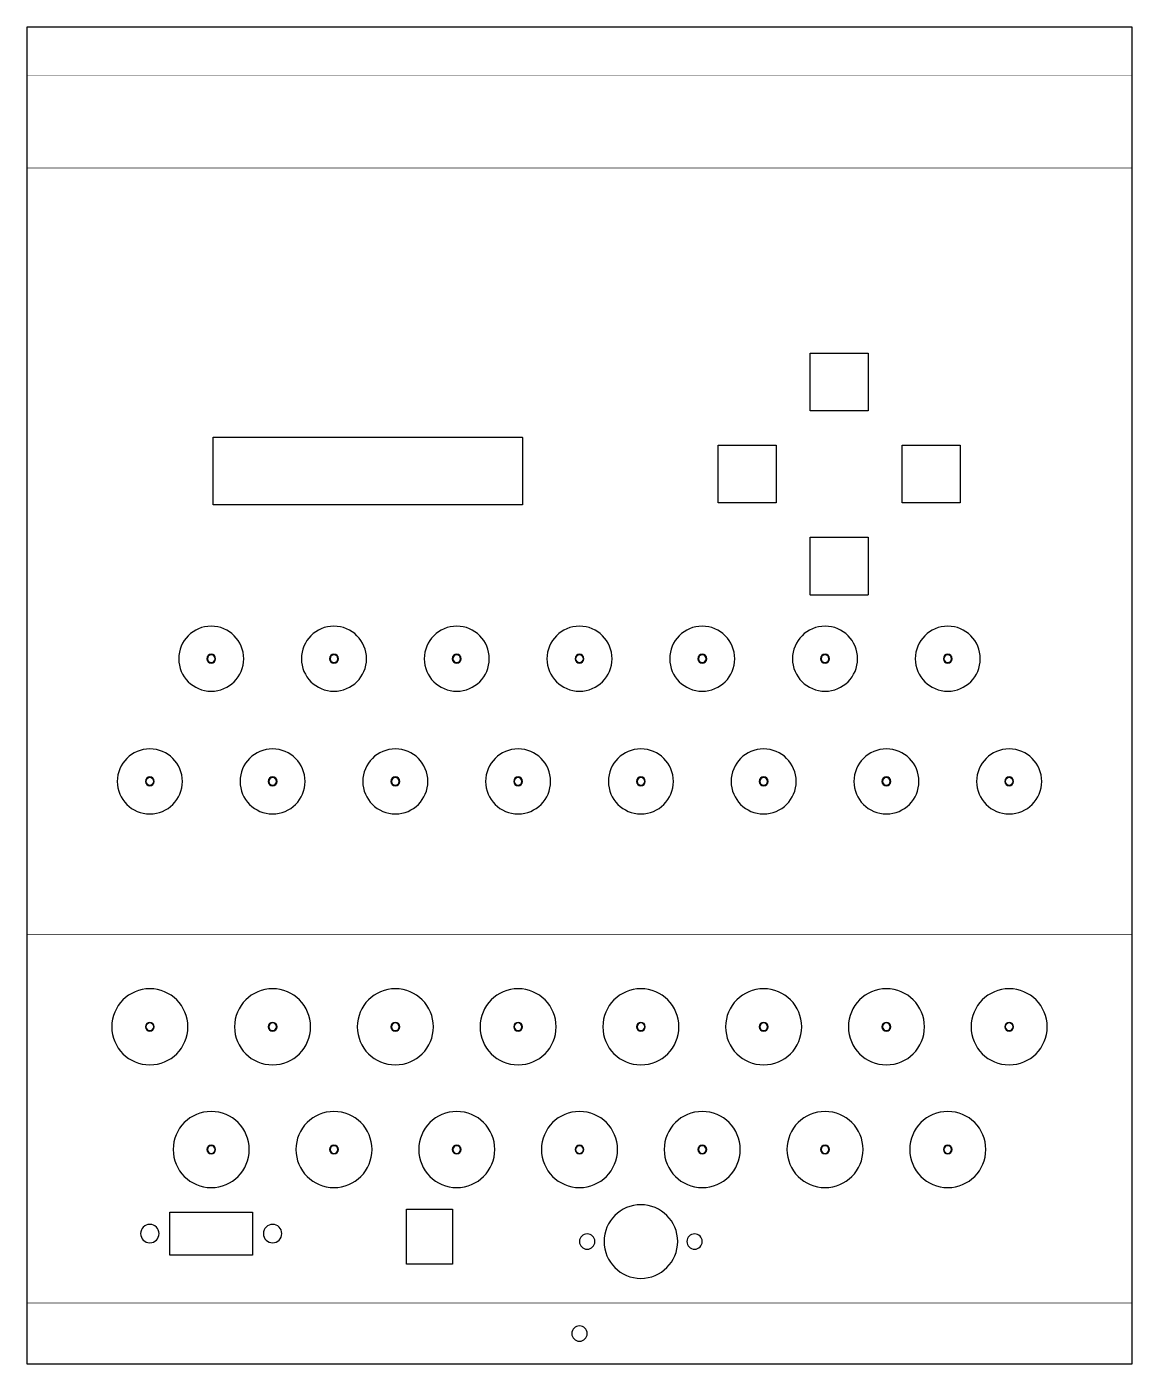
# Model space of a CAD drawing. Extents: x -2 to 9002, y 0 to 10900.
import ezdxf

# ---------------------------------------------------------------- set-up
doc = ezdxf.new("R2010")
doc.units = 0
doc.layers.add('BOARD_GEOMETRY_OUTLINE', color=1, linetype='CONTINUOUS')
doc.layers.add('ETCH_TOP', color=2, linetype='CONTINUOUS')

msp = doc.modelspace()

# ---------------------------------------------------------------- linework, layer by layer
at = {"layer": 'BOARD_GEOMETRY_OUTLINE'}
msp.add_lwpolyline([(0, 0), (0, 10900), (9000, 10900), (9000, 0)], close=True, dxfattribs=at)
at = {"layer": 'ETCH_TOP', "const_width": 5}
for points in [[(0, 10500), (9000, 10500)], [(0, 9750), (9000, 9750)], [(0, 3500), (9000, 3500)], [(0, 500), (9000, 500)]]:
    msp.add_lwpolyline(points, dxfattribs=at)
at = {"layer": 'ETCH_TOP'}
for points in [[(6380.78, 8241), (6848.78, 8241, -0.414214), (6850.78, 8239), (6850.78, 7771, -0.414214), (6848.78, 7769), (6380.78, 7769, -0.414214), (6378.78, 7771), (6378.78, 8239, -0.414214), (6380.78, 8241)], [(4035, 7552.5), (4035, 7005.5, -0.414214), (4033, 7003.5), (1517, 7003.5, -0.414214), (1515, 7005.5), (1515, 7552.5, -0.414214), (1517, 7554.5), (4033, 7554.5, -0.414214), (4035, 7552.5)], [(6100.78, 7489), (6100.78, 7021, -0.414214), (6098.78, 7019), (5630.78, 7019, -0.414214), (5628.78, 7021), (5628.78, 7489, -0.414214), (5630.78, 7491), (6098.78, 7491, -0.414214), (6100.78, 7489)], [(7130.78, 7491), (7598.78, 7491, -0.414214), (7600.78, 7489), (7600.78, 7021, -0.414214), (7598.78, 7019), (7130.78, 7019, -0.414214), (7128.78, 7021), (7128.78, 7489, -0.414214), (7130.78, 7491)], [(6380.78, 6741), (6848.78, 6741, -0.414214), (6850.78, 6739), (6850.78, 6271, -0.414214), (6848.78, 6269), (6380.78, 6269, -0.414214), (6378.78, 6271), (6378.78, 6739, -0.414214), (6380.78, 6741)], [(1500, 5485, 1), (1500, 6015, 1)], [(2500, 5485, 1), (2500, 6015, 1)], [(3500, 5485, 1), (3500, 6015, 1)], [(4500, 5485, 1), (4500, 6015, 1)], [(5500, 5485, 1), (5500, 6015, 1)], [(6500, 5485, 1), (6500, 6015, 1)], [(7500, 5485, 1), (7500, 6015, 1)], [(1500, 5786.251, 1), (1500, 5713.749, 1)], [(1531.25, 5750, 1), (1468.75, 5750, 1)], [(2500, 5786.251, 1), (2500, 5713.749, 1)], [(2531.25, 5750, 1), (2468.75, 5750, 1)], [(3500, 5786.251, 1), (3500, 5713.749, 1)], [(3531.25, 5750, 1), (3468.75, 5750, 1)], [(4500, 5786.251, 1), (4500, 5713.749, 1)], [(4531.25, 5750, 1), (4468.75, 5750, 1)], [(5500, 5786.251, 1), (5500, 5713.749, 1)], [(5531.25, 5750, 1), (5468.75, 5750, 1)], [(6500, 5786.251, 1), (6500, 5713.749, 1)], [(6531.25, 5750, 1), (6468.75, 5750, 1)], [(7500, 5786.251, 1), (7500, 5713.749, 1)], [(7531.25, 5750, 1), (7468.75, 5750, 1)], [(1000, 4485, 1), (1000, 5015, 1)], [(2000, 4485, 1), (2000, 5015, 1)], [(3000, 4485, 1), (3000, 5015, 1)], [(4000, 4485, 1), (4000, 5015, 1)], [(5000, 4485, 1), (5000, 5015, 1)], [(6000, 4485, 1), (6000, 5015, 1)], [(7000, 4485, 1), (7000, 5015, 1)], [(8000, 4485, 1), (8000, 5015, 1)], [(1000, 4786.251, 1), (1000, 4713.749, 1)], [(1031.25, 4750, 1), (968.75, 4750, 1)], [(2000, 4786.251, 1), (2000, 4713.749, 1)], [(2031.25, 4750, 1), (1968.75, 4750, 1)], [(3000, 4786.251, 1), (3000, 4713.749, 1)], [(3031.25, 4750, 1), (2968.75, 4750, 1)], [(4000, 4786.251, 1), (4000, 4713.749, 1)], [(4031.25, 4750, 1), (3968.75, 4750, 1)], [(5000, 4786.251, 1), (5000, 4713.749, 1)], [(5031.25, 4750, 1), (4968.75, 4750, 1)], [(6000, 4786.251, 1), (6000, 4713.749, 1)], [(6031.25, 4750, 1), (5968.75, 4750, 1)], [(7000, 4786.251, 1), (7000, 4713.749, 1)], [(7031.25, 4750, 1), (6968.75, 4750, 1)], [(8000, 4786.251, 1), (8000, 4713.749, 1)], [(8031.25, 4750, 1), (7968.75, 4750, 1)], [(1000, 2440, 1), (1000, 3060, 1)], [(2000, 2440, 1), (2000, 3060, 1)], [(3000, 2440, 1), (3000, 3060, 1)], [(4000, 2440, 1), (4000, 3060, 1)], [(5000, 2440, 1), (5000, 3060, 1)], [(6000, 2440, 1), (6000, 3060, 1)], [(7000, 2440, 1), (7000, 3060, 1)], [(8000, 2440, 1), (8000, 3060, 1)], [(1000, 2786.251, 1), (1000, 2713.749, 1)], [(1031.25, 2750, 1), (968.75, 2750, 1)], [(2000, 2786.251, 1), (2000, 2713.749, 1)], [(2031.25, 2750, 1), (1968.75, 2750, 1)], [(3000, 2786.251, 1), (3000, 2713.749, 1)], [(3031.25, 2750, 1), (2968.75, 2750, 1)], [(4000, 2786.251, 1), (4000, 2713.749, 1)], [(4031.25, 2750, 1), (3968.75, 2750, 1)], [(5000, 2786.251, 1), (5000, 2713.749, 1)], [(5031.25, 2750, 1), (4968.75, 2750, 1)], [(6000, 2786.251, 1), (6000, 2713.749, 1)], [(6031.25, 2750, 1), (5968.75, 2750, 1)], [(7000, 2786.251, 1), (7000, 2713.749, 1)], [(7031.25, 2750, 1), (6968.75, 2750, 1)], [(8000, 2786.251, 1), (8000, 2713.749, 1)], [(8031.25, 2750, 1), (7968.75, 2750, 1)], [(1500, 1440, 1), (1500, 2060, 1)], [(2500, 1440, 1), (2500, 2060, 1)], [(3500, 1440, 1), (3500, 2060, 1)], [(4500, 1440, 1), (4500, 2060, 1)], [(5500, 1440, 1), (5500, 2060, 1)], [(6500, 1440, 1), (6500, 2060, 1)], [(7500, 1440, 1), (7500, 2060, 1)], [(1500, 1786.251, 1), (1500, 1713.749, 1)], [(1531.25, 1750, 1), (1468.75, 1750, 1)], [(2500, 1786.251, 1), (2500, 1713.749, 1)], [(2531.25, 1750, 1), (2468.75, 1750, 1)], [(3500, 1786.251, 1), (3500, 1713.749, 1)], [(3531.25, 1750, 1), (3468.75, 1750, 1)], [(4500, 1786.251, 1), (4500, 1713.749, 1)], [(4531.25, 1750, 1), (4468.75, 1750, 1)], [(5500, 1786.251, 1), (5500, 1713.749, 1)], [(5531.25, 1750, 1), (5468.75, 1750, 1)], [(6500, 1786.251, 1), (6500, 1713.749, 1)], [(6531.25, 1750, 1), (6468.75, 1750, 1)], [(7500, 1786.251, 1), (7500, 1713.749, 1)], [(7531.25, 1750, 1), (7468.75, 1750, 1)], [(1164.5, 890, -0.414214), (1162.5, 892), (1162.5, 1238, -0.414214), (1164.5, 1240), (1835.5, 1240, -0.414214), (1837.5, 1238), (1837.5, 892, -0.414214), (1835.5, 890)], [(3463, 815), (3092, 815, -0.414214), (3090, 817), (3090, 1263, -0.414214), (3092, 1265), (3463, 1265, -0.414214), (3465, 1263), (3465, 817, -0.414214), (3463, 815)], [(5000, 1300, 1), (5000, 700, 1)], [(1000, 1140, 1), (1000, 990, 1)], [(2000, 1140, 1), (2000, 990, 1)], [(4562.5, 1062.5, 1), (4562.5, 937.5, 1)], [(5437.5, 1062.5, 1), (5437.5, 937.5, 1)], [(4500, 312.5, 1), (4500, 187.5, 1)]]:
    msp.add_lwpolyline(points, format="xyb", close=True, dxfattribs=at)

doc.saveas('drawing.dxf')
